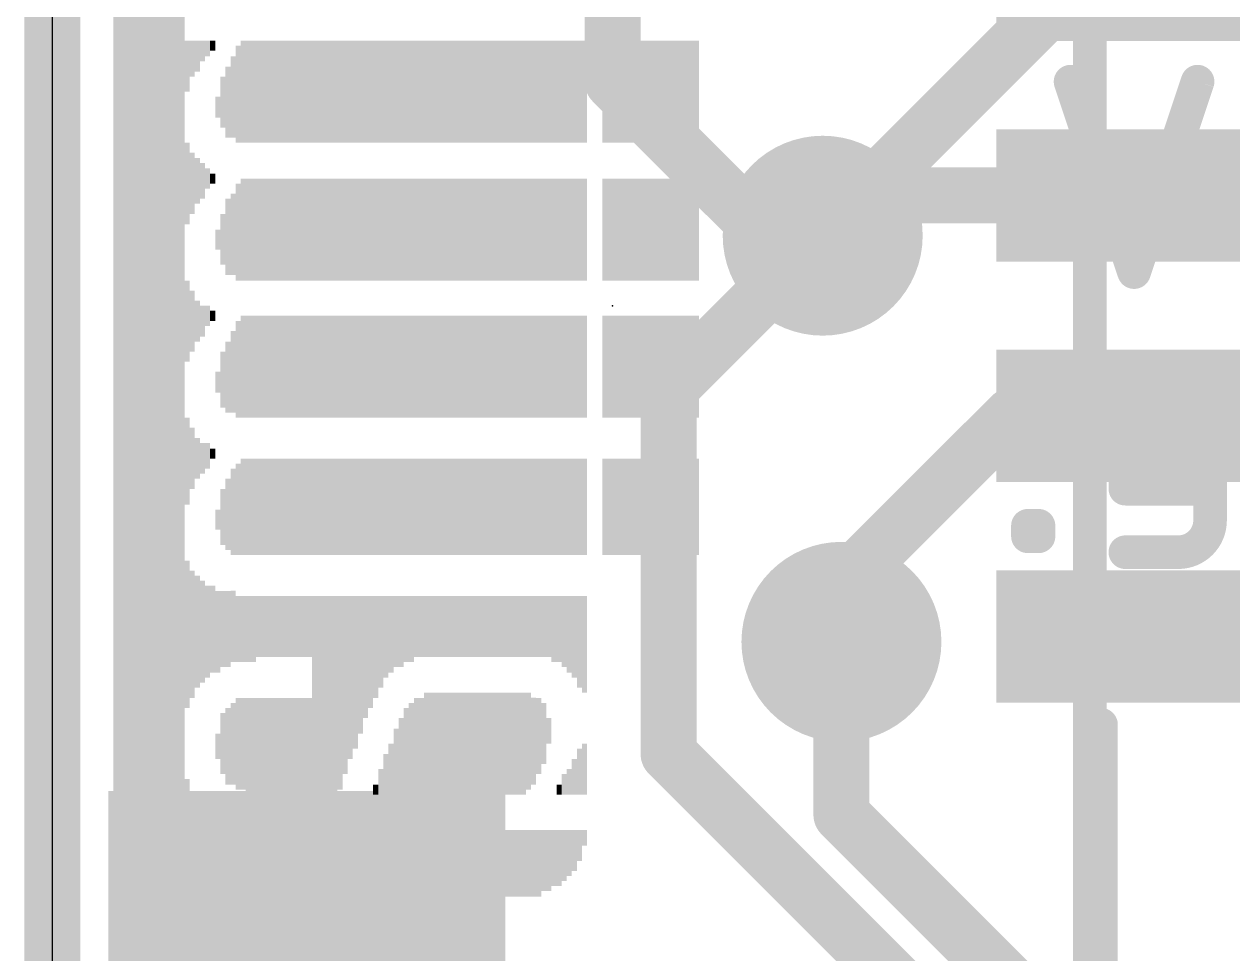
# Model space of a CAD drawing. Extents: x -0.1 to 25.5, y -0.1 to 17.9.
# Drawn here: x -0.13 to 5.35, y 5.95 to 10.17 of the extents above; entities that cross this region are included whole.
import ezdxf

# ---------------------------------------------------------------- set-up
doc = ezdxf.new("R2010")
doc.units = 0
for name, color, linetype in [('1', 12, 'CONTINUOUS'), ('16', 5, 'CONTINUOUS'), ('18', 110, 'CONTINUOUS'), ('20', 4, 'CONTINUOUS'), ('21', 40, 'CONTINUOUS'), ('22', 6, 'CONTINUOUS'), ('23', 53, 'CONTINUOUS'), ('51', 253, 'CONTINUOUS')]:
    doc.layers.add(name, color=color, linetype=linetype)

# ---------------------------------------------------------------- blocks, each defined once
blk = doc.blocks.new('RECT')
blk.add_solid([(-0.5, -0.5), (0.5, -0.5), (-0.5, 0.5), (0.5, 0.5)])
blk = doc.blocks.new('ROUNDV')
at = {"const_width": 0.5}
blk.add_lwpolyline([(0, -0.25, 1), (0, 0.25, 1), (0, -0.25)], format="xyb", dxfattribs=at)

msp = doc.modelspace()

# ---------------------------------------------------------------- linework, layer by layer
at = {"layer": '1', "const_width": 0.254}
for points in [[(2.54, 10.4491), (2.54, 9.906)], [(2.54, 9.906), (3.3655, 9.0805)], [(3.675, 9.39), (3.4925, 9.2075)], [(5.054, 9.39), (3.675, 9.39)], [(3.3655, 9.0805), (3.4925, 9.2075)], [(2.794, 8.509), (3.3655, 9.0805)], [(2.794, 8.509), (2.794, 6.858)], [(4.3474, 8.39), (3.5774, 7.62)], [(5.054, 8.39), (4.3474, 8.39)], [(3.5774, 7.62), (3.5774, 7.366)], [(5.054, 7.39), (9.247, 7.39)], [(6.35, 3.302), (2.794, 6.858)]]:
    msp.add_lwpolyline(points, dxfattribs=at)
at = {"layer": '1', "const_width": 0.127}
for points in [[(2.5849, 9.9509, 1), (2.4951, 9.8611)], [(2.4765, 9.906, 1), (2.6035, 9.906)], [(3.675, 9.4535, 1), (3.675, 9.3265)], [(3.7199, 9.3451, 1), (3.6301, 9.4349)], [(5.054, 9.3265, 1), (5.054, 9.4535)], [(3.4476, 9.2524, 1), (3.5374, 9.1626)], [(3.5374, 9.1626, 1), (3.4476, 9.2524)], [(3.4104, 9.0356, 1), (3.3206, 9.1254)], [(3.3206, 9.1254, 1), (3.4104, 9.0356)], [(3.3206, 9.0356, 1), (3.4104, 9.1254)], [(2.8575, 8.509, 1), (2.7305, 8.509)], [(2.7491, 8.5539, 1), (2.8389, 8.4641)], [(4.3474, 8.4535, 1), (4.3474, 8.3265)], [(4.3923, 8.3451, 1), (4.3025, 8.4349)], [(5.054, 8.3265, 1), (5.054, 8.4535)], [(3.6409, 7.62, 1), (3.5139, 7.62)], [(3.5325, 7.6649, 1), (3.6223, 7.5751)], [(5.054, 7.4535, 1), (5.054, 7.3265)], [(3.5139, 7.366, 1), (3.6409, 7.366)], [(2.8389, 6.9029, 1), (2.7491, 6.8131)], [(2.7305, 6.858, 1), (2.8575, 6.858)]]:
    msp.add_lwpolyline(points, format="xyb", dxfattribs=at)
at = {"layer": '16', "const_width": 0.254}
for points in [[(0, 17.78), (0, 0)], [(3.4925, 9.2075), (4.953, 10.668)], [(3.5774, 6.5826), (3.5774, 7.366)], [(4.953, 5.207), (3.5774, 6.5826)]]:
    msp.add_lwpolyline(points, dxfattribs=at)
at = {"layer": '16', "const_width": 0.127}
for points in [[(3.4476, 9.2524, 1), (3.5374, 9.1626)], [(3.6409, 7.366, 1), (3.5139, 7.366)], [(3.6223, 6.6275, 1), (3.5325, 6.5377)], [(3.5139, 6.5826, 1), (3.6409, 6.5826)]]:
    msp.add_lwpolyline(points, format="xyb", dxfattribs=at)
at = {"layer": '20'}
msp.add_line((0, 15.24), (0, 2.54), dxfattribs=at)
at = {"layer": '21', "const_width": 0.1524}
for points in [[(0.454, 10.99), (0.454, 6.79)], [(4.754, 6.99), (4.754, 5.79)]]:
    msp.add_lwpolyline(points, dxfattribs=at)
at = {"layer": '21', "const_width": 0.0762}
for points in [[(4.7921, 6.99, 1), (4.7159, 6.99)], [(0.4159, 6.79, 1), (0.4921, 6.79)]]:
    msp.add_lwpolyline(points, format="xyb", dxfattribs=at)
at = {"layer": '22', "const_width": 0.1524}
for points in [[(4.9039, 9.0424), (4.6161, 9.906)], [(5.1918, 9.906), (4.9039, 9.0424)], [(4.4707, 8.2762), (4.4228, 8.2762)], [(4.4228, 8.2762), (4.4228, 8.2282)], [(4.4707, 8.2282), (4.4707, 8.2762)], [(4.4228, 8.2282), (4.4707, 8.2282)], [(4.8644, 8.1562), (4.8644, 8.0603)], [(5.2483, 7.9163), (5.2483, 8.1562)], [(4.8644, 8.0603), (5.2483, 8.0603)], [(4.4707, 7.8923), (4.4228, 7.8923)], [(4.4228, 7.8923), (4.4228, 7.8444)], [(4.4707, 7.8444), (4.4707, 7.8923)], [(4.4228, 7.8444), (4.4707, 7.8444)], [(4.8644, 7.7724), (5.1043, 7.7724)]]:
    msp.add_lwpolyline(points, dxfattribs=at)
at = {"layer": '22'}
for points, const_width in [([(4.6522, 9.918, 1), (4.5799, 9.894)], 0.0762), ([(5.2279, 9.894, 1), (5.1557, 9.918)], 0.0762), ([(4.8678, 9.0544, 1), (4.9401, 9.0304)], 0.0762), ([(4.8678, 9.0304, 1), (4.9401, 9.0544)], 0.0762), ([(5.2483, 8.1562, 1), (4.8644, 8.1562)], 0.1524), ([(4.4228, 8.3143, 1), (4.4228, 8.2381)], 0.0762), ([(4.4609, 8.2762, 1), (4.3847, 8.2762)], 0.0762), ([(4.5088, 8.2762, 1), (4.4326, 8.2762)], 0.0762), ([(4.4707, 8.2381, 1), (4.4707, 8.3143)], 0.0762), ([(4.4228, 8.2663, 1), (4.4228, 8.1901)], 0.0762), ([(4.4707, 8.1901, 1), (4.4707, 8.2663)], 0.0762), ([(4.3847, 8.2282, 1), (4.4609, 8.2282)], 0.0762), ([(4.4326, 8.2282, 1), (4.5088, 8.2282)], 0.0762), ([(4.9025, 8.1562, 1), (4.8263, 8.1562)], 0.0762), ([(5.2864, 8.1562, 1), (5.2102, 8.1562)], 0.0762), ([(4.8263, 8.1562, 1), (4.9025, 8.1562)], 0.0762), ([(5.2102, 8.1562, 1), (5.2864, 8.1562)], 0.0762), ([(4.8644, 8.0984, 1), (4.8644, 8.0222)], 0.0762), ([(5.2483, 8.0222, 1), (5.2483, 8.0984)], 0.0762), ([(4.8263, 8.0603, 1), (4.9025, 8.0603)], 0.0762), ([(4.4228, 7.9304, 1), (4.4228, 7.8542)], 0.0762), ([(4.4609, 7.8923, 1), (4.3847, 7.8923)], 0.0762), ([(4.5088, 7.8923, 1), (4.4326, 7.8923)], 0.0762), ([(4.4707, 7.8542, 1), (4.4707, 7.9304)], 0.0762), ([(5.1043, 7.7724, 0.4142), (5.2483, 7.9163)], 0.1524), ([(5.2864, 7.9163, 1), (5.2102, 7.9163)], 0.0762), ([(5.2102, 7.9163, 1), (5.2864, 7.9163)], 0.0762), ([(4.4228, 7.8825, 1), (4.4228, 7.8063)], 0.0762), ([(4.4707, 7.8063, 1), (4.4707, 7.8825)], 0.0762), ([(4.3847, 7.8444, 1), (4.4609, 7.8444)], 0.0762), ([(4.4326, 7.8444, 1), (4.5088, 7.8444)], 0.0762), ([(4.8644, 7.8105, 1), (4.8644, 7.7343)], 0.0762), ([(5.1043, 7.8105, 1), (5.1043, 7.7343)], 0.0762), ([(5.1043, 7.7343, 1), (5.1043, 7.8105)], 0.0762)]:
    msp.add_lwpolyline(points, format="xyb", dxfattribs=dict(at, const_width=const_width))
at = {"layer": '23'}
msp.add_point((2.54, 8.89), dxfattribs=at)
at = {"layer": '51', "const_width": 0.1524}
for points in [[(0.454, 5.79), (0.454, 11.89)], [(4.704, 11.89), (4.704, 5.79)]]:
    msp.add_lwpolyline(points, dxfattribs=at)

# ---------------------------------------------------------------- block references
at = {"layer": '1'}
for p, xscale, yscale in [((5.054, 10.39), 1.55, 0.6), ((5.054, 9.39), 1.55, 0.6), ((5.054, 8.39), 1.55, 0.6), ((5.054, 7.39), 1.55, 0.6), ((1.154, 6.09), 1.8, 1.2)]:
    msp.add_blockref('RECT', p, dxfattribs=dict(at, xscale=xscale, yscale=yscale))
at = {"layer": '18', "xscale": 0.9064, "yscale": 0.9064}
for p in [(3.4925, 9.2075), (3.4925, 9.2075), (3.5774, 7.366), (3.5774, 7.366)]:
    msp.add_blockref('ROUNDV', p, dxfattribs=at)
at = {"layer": '22', "rotation": 270}
for p, xscale, yscale in [((0.2887, 9.0856), 5.2883, 0.0231), ((0.3118, 9.0513), 5.3569, 0.0231), ((0.3349, 9.0284), 5.4026, 0.0231), ((0.358, 9.017), 5.4254, 0.0231), ((0.381, 9.0056), 5.4483, 0.0229), ((0.404, 8.9941), 5.4712, 0.0231), ((0.4271, 8.9941), 5.4712, 0.0231), ((0.4502, 8.9827), 5.494, 0.0231), ((0.4733, 8.9827), 5.494, 0.0231), ((0.4964, 8.97), 5.5194, 0.0231), ((0.5196, 8.97), 5.5194, 0.0231), ((0.5427, 8.97), 5.5194, 0.0231), ((0.5658, 8.97), 5.5194, 0.0231), ((0.5889, 8.97), 5.5194, 0.0231), ((0.612, 9.9759), 0.2311, 0.0231), ((0.635, 10.0101), 0.1626, 0.0229), ((0.658, 10.0216), 0.1397, 0.0231), ((0.6811, 10.0444), 0.094, 0.0231), ((0.7042, 10.0559), 0.0711, 0.0231), ((0.7273, 10.0686), 0.0457, 0.0231), ((0.866, 9.8603), 0.4623, 0.0231), ((0.889, 9.8603), 0.4623, 0.0229), ((0.912, 9.8603), 0.4623, 0.0231), ((0.9351, 9.8603), 0.4623, 0.0231), ((0.9582, 9.8603), 0.4623, 0.0231), ((0.9813, 9.8603), 0.4623, 0.0231), ((1.0044, 9.8603), 0.4623, 0.0231), ((1.0276, 9.8603), 0.4623, 0.0231), ((1.0507, 9.8603), 0.4623, 0.0231), ((1.0738, 9.8603), 0.4623, 0.0231), ((1.0969, 9.8603), 0.4623, 0.0231), ((1.12, 9.8603), 0.4623, 0.0231), ((1.143, 9.8603), 0.4623, 0.0229), ((1.166, 9.8603), 0.4623, 0.0231), ((1.1891, 9.8603), 0.4623, 0.0231), ((1.2122, 9.8603), 0.4623, 0.0231), ((1.2353, 9.8603), 0.4623, 0.0231), ((1.2584, 9.8603), 0.4623, 0.0231), ((1.2816, 9.8603), 0.4623, 0.0231), ((1.3047, 9.8603), 0.4623, 0.0231), ((1.3278, 9.8603), 0.4623, 0.0231), ((1.3509, 9.8603), 0.4623, 0.0231), ((1.374, 9.8603), 0.4623, 0.0231), ((1.397, 9.8603), 0.4623, 0.0229), ((1.42, 9.8603), 0.4623, 0.0231), ((1.4431, 9.8603), 0.4623, 0.0231), ((1.4662, 9.8603), 0.4623, 0.0231), ((1.4893, 9.8603), 0.4623, 0.0231), ((1.5124, 9.8603), 0.4623, 0.0231), ((1.5356, 9.8603), 0.4623, 0.0231), ((1.5587, 9.8603), 0.4623, 0.0231), ((1.5818, 9.8603), 0.4623, 0.0231), ((1.6049, 9.8603), 0.4623, 0.0231), ((1.628, 9.8603), 0.4623, 0.0231), ((1.651, 9.8603), 0.4623, 0.0229), ((1.674, 9.8603), 0.4623, 0.0231), ((1.6971, 9.8603), 0.4623, 0.0231), ((1.7202, 9.8603), 0.4623, 0.0231), ((1.7433, 9.8603), 0.4623, 0.0231), ((1.7664, 9.8603), 0.4623, 0.0231), ((1.7896, 9.8603), 0.4623, 0.0231), ((1.8127, 9.8603), 0.4623, 0.0231), ((1.8358, 9.8603), 0.4623, 0.0231), ((1.8589, 9.8603), 0.4623, 0.0231), ((1.882, 9.8603), 0.4623, 0.0231), ((1.905, 9.8603), 0.4623, 0.0229), ((1.928, 9.8603), 0.4623, 0.0231), ((1.9511, 9.8603), 0.4623, 0.0231), ((1.9742, 9.8603), 0.4623, 0.0231), ((1.9973, 9.8603), 0.4623, 0.0231), ((2.0204, 9.8603), 0.4623, 0.0231), ((2.0436, 9.8603), 0.4623, 0.0231), ((2.0667, 9.8603), 0.4623, 0.0231), ((2.0898, 9.8603), 0.4623, 0.0231), ((2.1129, 9.8603), 0.4623, 0.0231), ((2.136, 9.8603), 0.4623, 0.0231), ((2.159, 9.8603), 0.4623, 0.0229), ((2.182, 9.8603), 0.4623, 0.0231), ((2.2051, 9.8603), 0.4623, 0.0231), ((2.2282, 9.8603), 0.4623, 0.0231), ((2.2513, 9.8603), 0.4623, 0.0231), ((2.2744, 9.8603), 0.4623, 0.0231), ((2.2976, 9.8603), 0.4623, 0.0231), ((2.3207, 9.8603), 0.4623, 0.0231), ((2.3438, 9.8603), 0.4623, 0.0231), ((2.3669, 9.8603), 0.4623, 0.0231), ((2.39, 9.8603), 0.4623, 0.0231), ((2.413, 9.8603), 0.4623, 0.0229), ((2.5053, 9.8603), 0.4623, 0.0231), ((2.5284, 9.8603), 0.4623, 0.0231), ((2.5516, 9.8603), 0.4623, 0.0231), ((2.5747, 9.8603), 0.4623, 0.0231), ((2.5978, 9.8603), 0.4623, 0.0231), ((2.6209, 9.8603), 0.4623, 0.0231), ((2.644, 9.8603), 0.4623, 0.0231), ((2.667, 9.8603), 0.4623, 0.0229), ((2.69, 9.8603), 0.4623, 0.0231), ((2.7131, 9.8603), 0.4623, 0.0231), ((2.7362, 9.8603), 0.4623, 0.0231), ((2.7593, 9.8603), 0.4623, 0.0231), ((2.7824, 9.8603), 0.4623, 0.0231), ((2.8056, 9.8603), 0.4623, 0.0231), ((2.8287, 9.8603), 0.4623, 0.0231), ((2.8518, 9.8603), 0.4623, 0.0231), ((2.8749, 9.8603), 0.4623, 0.0231), ((2.898, 9.8603), 0.4623, 0.0231), ((2.921, 9.8603), 0.4623, 0.0229), ((0.8429, 9.8489), 0.4394, 0.0231), ((0.7967, 9.8133), 0.3226, 0.0231), ((0.8198, 9.8361), 0.3683, 0.0231), ((0.7736, 9.8133), 0.2311, 0.0231), ((0.7504, 9.7904), 0.094, 0.0231), ((0.612, 9.4437), 0.3708, 0.0231), ((0.635, 9.445), 0.2769, 0.0229), ((0.658, 9.4564), 0.2083, 0.0231), ((0.6811, 9.4564), 0.1626, 0.0231), ((0.7042, 9.4666), 0.0914, 0.0231), ((0.7273, 9.4666), 0.0457, 0.0231), ((0.8429, 9.224), 0.4394, 0.0231), ((0.866, 9.2354), 0.4623, 0.0231), ((0.889, 9.2354), 0.4623, 0.0229), ((0.912, 9.2354), 0.4623, 0.0231), ((0.9351, 9.2354), 0.4623, 0.0231), ((0.9582, 9.2354), 0.4623, 0.0231), ((0.9813, 9.2354), 0.4623, 0.0231), ((1.0044, 9.2354), 0.4623, 0.0231), ((1.0276, 9.2354), 0.4623, 0.0231), ((1.0507, 9.2354), 0.4623, 0.0231), ((1.0738, 9.2354), 0.4623, 0.0231), ((1.0969, 9.2354), 0.4623, 0.0231), ((1.12, 9.2354), 0.4623, 0.0231), ((1.143, 9.2354), 0.4623, 0.0229), ((1.166, 9.2354), 0.4623, 0.0231), ((1.1891, 9.2354), 0.4623, 0.0231), ((1.2122, 9.2354), 0.4623, 0.0231), ((1.2353, 9.2354), 0.4623, 0.0231), ((1.2584, 9.2354), 0.4623, 0.0231), ((1.2816, 9.2354), 0.4623, 0.0231), ((1.3047, 9.2354), 0.4623, 0.0231), ((1.3278, 9.2354), 0.4623, 0.0231), ((1.3509, 9.2354), 0.4623, 0.0231), ((1.374, 9.2354), 0.4623, 0.0231), ((1.397, 9.2354), 0.4623, 0.0229), ((1.42, 9.2354), 0.4623, 0.0231), ((1.4431, 9.2354), 0.4623, 0.0231), ((1.4662, 9.2354), 0.4623, 0.0231), ((1.4893, 9.2354), 0.4623, 0.0231), ((1.5124, 9.2354), 0.4623, 0.0231), ((1.5356, 9.2354), 0.4623, 0.0231), ((1.5587, 9.2354), 0.4623, 0.0231), ((1.5818, 9.2354), 0.4623, 0.0231), ((1.6049, 9.2354), 0.4623, 0.0231), ((1.628, 9.2354), 0.4623, 0.0231), ((1.651, 9.2354), 0.4623, 0.0229), ((1.674, 9.2354), 0.4623, 0.0231), ((1.6971, 9.2354), 0.4623, 0.0231), ((1.7202, 9.2354), 0.4623, 0.0231), ((1.7433, 9.2354), 0.4623, 0.0231), ((1.7664, 9.2354), 0.4623, 0.0231), ((1.7896, 9.2354), 0.4623, 0.0231), ((1.8127, 9.2354), 0.4623, 0.0231), ((1.8358, 9.2354), 0.4623, 0.0231), ((1.8589, 9.2354), 0.4623, 0.0231), ((1.882, 9.2354), 0.4623, 0.0231), ((1.905, 9.2354), 0.4623, 0.0229), ((1.928, 9.2354), 0.4623, 0.0231), ((1.9511, 9.2354), 0.4623, 0.0231), ((1.9742, 9.2354), 0.4623, 0.0231), ((1.9973, 9.2354), 0.4623, 0.0231), ((2.0204, 9.2354), 0.4623, 0.0231), ((2.0436, 9.2354), 0.4623, 0.0231), ((2.0667, 9.2354), 0.4623, 0.0231), ((2.0898, 9.2354), 0.4623, 0.0231), ((2.1129, 9.2354), 0.4623, 0.0231), ((2.136, 9.2354), 0.4623, 0.0231), ((2.159, 9.2354), 0.4623, 0.0229), ((2.182, 9.2354), 0.4623, 0.0231), ((2.2051, 9.2354), 0.4623, 0.0231), ((2.2282, 9.2354), 0.4623, 0.0231), ((2.2513, 9.2354), 0.4623, 0.0231), ((2.2744, 9.2354), 0.4623, 0.0231), ((2.2976, 9.2354), 0.4623, 0.0231), ((2.3207, 9.2354), 0.4623, 0.0231), ((2.3438, 9.2354), 0.4623, 0.0231), ((2.3669, 9.2354), 0.4623, 0.0231), ((2.39, 9.2354), 0.4623, 0.0231), ((2.413, 9.2354), 0.4623, 0.0229), ((2.5053, 9.2354), 0.4623, 0.0231), ((2.5284, 9.2354), 0.4623, 0.0231), ((2.5516, 9.2354), 0.4623, 0.0231), ((2.5747, 9.2354), 0.4623, 0.0231), ((2.5978, 9.2354), 0.4623, 0.0231), ((2.6209, 9.2354), 0.4623, 0.0231), ((2.644, 9.2354), 0.4623, 0.0231), ((2.667, 9.2354), 0.4623, 0.0229), ((2.69, 9.2354), 0.4623, 0.0231), ((2.7131, 9.2354), 0.4623, 0.0231), ((2.7362, 9.2354), 0.4623, 0.0231), ((2.7593, 9.2354), 0.4623, 0.0231), ((2.7824, 9.2354), 0.4623, 0.0231), ((2.8056, 9.2354), 0.4623, 0.0231), ((2.8287, 9.2354), 0.4623, 0.0231), ((2.8518, 9.2354), 0.4623, 0.0231), ((2.8749, 9.2354), 0.4623, 0.0231), ((2.898, 9.2354), 0.4623, 0.0231), ((2.921, 9.2354), 0.4623, 0.0229), ((0.7967, 9.2024), 0.3454, 0.0231), ((0.8198, 9.2139), 0.3683, 0.0231), ((0.7736, 9.191), 0.2311, 0.0231), ((0.7504, 9.1897), 0.0914, 0.0231), ((0.612, 8.8201), 0.3683, 0.0231), ((0.635, 8.8201), 0.2769, 0.0229), ((0.658, 8.8201), 0.1854, 0.0231), ((0.6811, 8.8201), 0.1397, 0.0231), ((0.7042, 8.8443), 0.0914, 0.0231), ((0.7273, 8.8443), 0.0457, 0.0231), ((0.8429, 8.6017), 0.4394, 0.0231), ((0.866, 8.6131), 0.4623, 0.0231), ((0.889, 8.6131), 0.4623, 0.0229), ((0.912, 8.6131), 0.4623, 0.0231), ((0.9351, 8.6131), 0.4623, 0.0231), ((0.9582, 8.6131), 0.4623, 0.0231), ((0.9813, 8.6131), 0.4623, 0.0231), ((1.0044, 8.6131), 0.4623, 0.0231), ((1.0276, 8.6131), 0.4623, 0.0231), ((1.0507, 8.6131), 0.4623, 0.0231), ((1.0738, 8.6131), 0.4623, 0.0231), ((1.0969, 8.6131), 0.4623, 0.0231), ((1.12, 8.6131), 0.4623, 0.0231), ((1.143, 8.6131), 0.4623, 0.0229), ((1.166, 8.6131), 0.4623, 0.0231), ((1.1891, 8.6131), 0.4623, 0.0231), ((1.2122, 8.6131), 0.4623, 0.0231), ((1.2353, 8.6131), 0.4623, 0.0231), ((1.2584, 8.6131), 0.4623, 0.0231), ((1.2816, 8.6131), 0.4623, 0.0231), ((1.3047, 8.6131), 0.4623, 0.0231), ((1.3278, 8.6131), 0.4623, 0.0231), ((1.3509, 8.6131), 0.4623, 0.0231), ((1.374, 8.6131), 0.4623, 0.0231), ((1.397, 8.6131), 0.4623, 0.0229), ((1.42, 8.6131), 0.4623, 0.0231), ((1.4431, 8.6131), 0.4623, 0.0231), ((1.4662, 8.6131), 0.4623, 0.0231), ((1.4893, 8.6131), 0.4623, 0.0231), ((1.5124, 8.6131), 0.4623, 0.0231), ((1.5356, 8.6131), 0.4623, 0.0231), ((1.5587, 8.6131), 0.4623, 0.0231), ((1.5818, 8.6131), 0.4623, 0.0231), ((1.6049, 8.6131), 0.4623, 0.0231), ((1.628, 8.6131), 0.4623, 0.0231), ((1.651, 8.6131), 0.4623, 0.0229), ((1.674, 8.6131), 0.4623, 0.0231), ((1.6971, 8.6131), 0.4623, 0.0231), ((1.7202, 8.6131), 0.4623, 0.0231), ((1.7433, 8.6131), 0.4623, 0.0231), ((1.7664, 8.6131), 0.4623, 0.0231), ((1.7896, 8.6131), 0.4623, 0.0231), ((1.8127, 8.6131), 0.4623, 0.0231), ((1.8358, 8.6131), 0.4623, 0.0231), ((1.8589, 8.6131), 0.4623, 0.0231), ((1.882, 8.6131), 0.4623, 0.0231), ((1.905, 8.6131), 0.4623, 0.0229), ((1.928, 8.6131), 0.4623, 0.0231), ((1.9511, 8.6131), 0.4623, 0.0231), ((1.9742, 8.6131), 0.4623, 0.0231), ((1.9973, 8.6131), 0.4623, 0.0231), ((2.0204, 8.6131), 0.4623, 0.0231), ((2.0436, 8.6131), 0.4623, 0.0231), ((2.0667, 8.6131), 0.4623, 0.0231), ((2.0898, 8.6131), 0.4623, 0.0231), ((2.1129, 8.6131), 0.4623, 0.0231), ((2.136, 8.6131), 0.4623, 0.0231), ((2.159, 8.6131), 0.4623, 0.0229), ((2.182, 8.6131), 0.4623, 0.0231), ((2.2051, 8.6131), 0.4623, 0.0231), ((2.2282, 8.6131), 0.4623, 0.0231), ((2.2513, 8.6131), 0.4623, 0.0231), ((2.2744, 8.6131), 0.4623, 0.0231), ((2.2976, 8.6131), 0.4623, 0.0231), ((2.3207, 8.6131), 0.4623, 0.0231), ((2.3438, 8.6131), 0.4623, 0.0231), ((2.3669, 8.6131), 0.4623, 0.0231), ((2.39, 8.6131), 0.4623, 0.0231), ((2.413, 8.6131), 0.4623, 0.0229), ((2.5053, 8.6131), 0.4623, 0.0231), ((2.5284, 8.6131), 0.4623, 0.0231), ((2.5516, 8.6131), 0.4623, 0.0231), ((2.5747, 8.6131), 0.4623, 0.0231), ((2.5978, 8.6131), 0.4623, 0.0231), ((2.6209, 8.6131), 0.4623, 0.0231), ((2.644, 8.6131), 0.4623, 0.0231), ((2.667, 8.6131), 0.4623, 0.0229), ((2.69, 8.6131), 0.4623, 0.0231), ((2.7131, 8.6131), 0.4623, 0.0231), ((2.7362, 8.6131), 0.4623, 0.0231), ((2.7593, 8.6131), 0.4623, 0.0231), ((2.7824, 8.6131), 0.4623, 0.0231), ((2.8056, 8.6131), 0.4623, 0.0231), ((2.8287, 8.6131), 0.4623, 0.0231), ((2.8518, 8.6131), 0.4623, 0.0231), ((2.8749, 8.6131), 0.4623, 0.0231), ((2.898, 8.6131), 0.4623, 0.0231), ((2.921, 8.6131), 0.4623, 0.0229), ((0.8198, 8.5903), 0.3708, 0.0231), ((0.7967, 8.5662), 0.3226, 0.0231), ((0.7736, 8.5547), 0.254, 0.0231), ((0.7504, 8.5433), 0.094, 0.0231), ((0.612, 8.1852), 0.3937, 0.0231), ((0.635, 8.1979), 0.2769, 0.0229), ((0.658, 8.1979), 0.1854, 0.0231), ((0.6811, 8.1979), 0.1397, 0.0231), ((0.7042, 8.2093), 0.1168, 0.0231), ((0.7273, 8.2194), 0.0457, 0.0231), ((0.8429, 7.9667), 0.414, 0.0231), ((0.866, 7.9781), 0.4369, 0.0231), ((0.889, 7.9781), 0.4369, 0.0229), ((0.912, 7.9781), 0.4369, 0.0231), ((0.9351, 7.9781), 0.4369, 0.0231), ((0.9582, 7.9781), 0.4369, 0.0231), ((0.9813, 7.9781), 0.4369, 0.0231), ((1.0044, 7.9781), 0.4369, 0.0231), ((1.0276, 7.9781), 0.4369, 0.0231), ((1.0507, 7.9781), 0.4369, 0.0231), ((1.0738, 7.9781), 0.4369, 0.0231), ((1.0969, 7.9781), 0.4369, 0.0231), ((1.12, 7.9781), 0.4369, 0.0231), ((1.143, 7.9781), 0.4369, 0.0229), ((1.166, 7.9781), 0.4369, 0.0231), ((1.1891, 7.9781), 0.4369, 0.0231), ((1.2122, 7.9781), 0.4369, 0.0231), ((1.2353, 7.9781), 0.4369, 0.0231), ((1.2584, 7.9781), 0.4369, 0.0231), ((1.2816, 7.9781), 0.4369, 0.0231), ((1.3047, 7.9781), 0.4369, 0.0231), ((1.3278, 7.9781), 0.4369, 0.0231), ((1.3509, 7.9781), 0.4369, 0.0231), ((1.374, 7.9781), 0.4369, 0.0231), ((1.397, 7.9781), 0.4369, 0.0229), ((1.42, 7.9781), 0.4369, 0.0231), ((1.4431, 7.9781), 0.4369, 0.0231), ((1.4662, 7.9781), 0.4369, 0.0231), ((1.4893, 7.9781), 0.4369, 0.0231), ((1.5124, 7.9781), 0.4369, 0.0231), ((1.5356, 7.9781), 0.4369, 0.0231), ((1.5587, 7.9781), 0.4369, 0.0231), ((1.5818, 7.9781), 0.4369, 0.0231), ((1.6049, 7.9781), 0.4369, 0.0231), ((1.628, 7.9781), 0.4369, 0.0231), ((1.651, 7.9781), 0.4369, 0.0229), ((1.674, 7.9781), 0.4369, 0.0231), ((1.6971, 7.9781), 0.4369, 0.0231), ((1.7202, 7.9781), 0.4369, 0.0231), ((1.7433, 7.9781), 0.4369, 0.0231), ((1.7664, 7.9781), 0.4369, 0.0231), ((1.7896, 7.9781), 0.4369, 0.0231), ((1.8127, 7.9781), 0.4369, 0.0231), ((1.8358, 7.9781), 0.4369, 0.0231), ((1.8589, 7.9781), 0.4369, 0.0231), ((1.882, 7.9781), 0.4369, 0.0231), ((1.905, 7.9781), 0.4369, 0.0229), ((1.928, 7.9781), 0.4369, 0.0231), ((1.9511, 7.9781), 0.4369, 0.0231), ((1.9742, 7.9781), 0.4369, 0.0231), ((1.9973, 7.9781), 0.4369, 0.0231), ((2.0204, 7.9781), 0.4369, 0.0231), ((2.0436, 7.9781), 0.4369, 0.0231), ((2.0667, 7.9781), 0.4369, 0.0231), ((2.0898, 7.9781), 0.4369, 0.0231), ((2.1129, 7.9781), 0.4369, 0.0231), ((2.136, 7.9781), 0.4369, 0.0231), ((2.159, 7.9781), 0.4369, 0.0229), ((2.182, 7.9781), 0.4369, 0.0231), ((2.2051, 7.9781), 0.4369, 0.0231), ((2.2282, 7.9781), 0.4369, 0.0231), ((2.2513, 7.9781), 0.4369, 0.0231), ((2.2744, 7.9781), 0.4369, 0.0231), ((2.2976, 7.9781), 0.4369, 0.0231), ((2.3207, 7.9781), 0.4369, 0.0231), ((2.3438, 7.9781), 0.4369, 0.0231), ((2.3669, 7.9781), 0.4369, 0.0231), ((2.39, 7.9781), 0.4369, 0.0231), ((2.413, 7.9781), 0.4369, 0.0229), ((2.5053, 7.9781), 0.4369, 0.0231), ((2.5284, 7.9781), 0.4369, 0.0231), ((2.5516, 7.9781), 0.4369, 0.0231), ((2.5747, 7.9781), 0.4369, 0.0231), ((2.5978, 7.9781), 0.4369, 0.0231), ((2.6209, 7.9781), 0.4369, 0.0231), ((2.644, 7.9781), 0.4369, 0.0231), ((2.667, 7.9781), 0.4369, 0.0229), ((2.69, 7.9781), 0.4369, 0.0231), ((2.7131, 7.9781), 0.4369, 0.0231), ((2.7362, 7.9781), 0.4369, 0.0231), ((2.7593, 7.9781), 0.4369, 0.0231), ((2.7824, 7.9781), 0.4369, 0.0231), ((2.8056, 7.9781), 0.4369, 0.0231), ((2.8287, 7.9781), 0.4369, 0.0231), ((2.8518, 7.9781), 0.4369, 0.0231), ((2.8749, 7.9781), 0.4369, 0.0231), ((2.898, 7.9781), 0.4369, 0.0231), ((2.921, 7.9781), 0.4369, 0.0229), ((0.8198, 7.9553), 0.3912, 0.0231), ((0.7736, 7.9324), 0.254, 0.0231), ((0.7967, 7.9439), 0.3226, 0.0231), ((0.7504, 7.9197), 0.0914, 0.0231), ((0.612, 7.4003), 0.668, 0.0231), ((0.635, 7.4003), 0.5766, 0.0229), ((0.658, 7.4117), 0.508, 0.0231), ((0.6811, 7.4117), 0.4623, 0.0231), ((0.7042, 7.4117), 0.4166, 0.0231), ((0.7273, 7.4232), 0.3937, 0.0231), ((0.7504, 7.4117), 0.3708, 0.0231), ((0.7736, 7.4244), 0.3454, 0.0231), ((0.7967, 7.4244), 0.3454, 0.0231), ((0.8198, 7.4359), 0.3226, 0.0231), ((0.8429, 7.4244), 0.2997, 0.0231), ((0.866, 7.4244), 0.2997, 0.0231), ((0.889, 7.4244), 0.2997, 0.0229), ((0.912, 7.4244), 0.2997, 0.0231), ((0.9351, 7.4359), 0.2769, 0.0231), ((0.9582, 7.4359), 0.2769, 0.0231), ((0.9813, 7.4359), 0.2769, 0.0231), ((1.0044, 7.4359), 0.2769, 0.0231), ((1.0276, 7.4359), 0.2769, 0.0231), ((1.0507, 7.4359), 0.2769, 0.0231), ((1.0738, 7.4359), 0.2769, 0.0231), ((1.0969, 7.4359), 0.2769, 0.0231), ((1.12, 7.4359), 0.2769, 0.0231), ((1.143, 7.4359), 0.2769, 0.0229), ((1.166, 7.4359), 0.2769, 0.0231), ((1.1891, 7.1234), 0.9017, 0.0231), ((1.2122, 7.1234), 0.9017, 0.0231), ((1.2353, 7.1234), 0.9017, 0.0231), ((1.2584, 7.1234), 0.9017, 0.0231), ((1.2816, 7.1234), 0.9017, 0.0231), ((1.3047, 7.1349), 0.8788, 0.0231), ((1.3278, 7.1704), 0.8077, 0.0231), ((1.3509, 7.2047), 0.7391, 0.0231), ((1.374, 7.2276), 0.6934, 0.0231), ((1.397, 7.2619), 0.6248, 0.0229), ((1.42, 7.2974), 0.5537, 0.0231), ((1.4431, 7.3203), 0.508, 0.0231), ((1.4662, 7.3431), 0.4623, 0.0231), ((1.4893, 7.366), 0.4166, 0.0231), ((1.5124, 7.3889), 0.3708, 0.0231), ((1.5356, 7.4003), 0.348, 0.0231), ((1.5587, 7.413), 0.3226, 0.0231), ((1.5818, 7.413), 0.3226, 0.0231), ((1.6049, 7.4244), 0.2997, 0.0231), ((1.628, 7.4244), 0.2997, 0.0231), ((1.651, 7.4359), 0.2769, 0.0229), ((1.674, 7.4359), 0.2769, 0.0231), ((1.6971, 7.4359), 0.2769, 0.0231), ((1.7202, 7.4359), 0.2769, 0.0231), ((1.7433, 7.4359), 0.2769, 0.0231), ((1.7664, 7.4359), 0.2769, 0.0231), ((1.7896, 7.4359), 0.2769, 0.0231), ((1.8127, 7.4359), 0.2769, 0.0231), ((1.8358, 7.4359), 0.2769, 0.0231), ((1.8589, 7.4359), 0.2769, 0.0231), ((1.882, 7.4359), 0.2769, 0.0231), ((1.905, 7.4359), 0.2769, 0.0229), ((1.928, 7.4359), 0.2769, 0.0231), ((1.9511, 7.4359), 0.2769, 0.0231), ((1.9742, 7.4359), 0.2769, 0.0231), ((1.9973, 7.4359), 0.2769, 0.0231), ((2.0204, 7.4359), 0.2769, 0.0231), ((2.0436, 7.4359), 0.2769, 0.0231), ((2.0667, 7.4359), 0.2769, 0.0231), ((2.0898, 7.4359), 0.2769, 0.0231), ((2.1129, 7.4359), 0.2769, 0.0231), ((2.136, 7.4359), 0.2769, 0.0231), ((2.159, 7.4359), 0.2769, 0.0229), ((2.182, 7.4359), 0.2769, 0.0231), ((2.2051, 7.4359), 0.2769, 0.0231), ((2.2282, 7.4359), 0.2769, 0.0231), ((2.2513, 7.4359), 0.2769, 0.0231), ((2.2744, 7.4244), 0.2997, 0.0231), ((2.2976, 7.4244), 0.2997, 0.0231), ((2.3207, 7.413), 0.3226, 0.0231), ((2.3438, 7.4003), 0.348, 0.0231), ((2.3669, 7.3889), 0.3708, 0.0231), ((2.39, 7.366), 0.4166, 0.0231), ((2.413, 7.3546), 0.4394, 0.0229), ((1.6971, 6.9037), 0.4623, 0.0231), ((1.7202, 6.9037), 0.4623, 0.0231), ((1.7433, 6.9037), 0.4623, 0.0231), ((1.7664, 6.9037), 0.4623, 0.0231), ((1.7896, 6.9037), 0.4623, 0.0231), ((1.8127, 6.9037), 0.4623, 0.0231), ((1.8358, 6.9037), 0.4623, 0.0231), ((1.8589, 6.9037), 0.4623, 0.0231), ((1.882, 6.9037), 0.4623, 0.0231), ((1.905, 6.9037), 0.4623, 0.0229), ((1.928, 6.9037), 0.4623, 0.0231), ((1.9511, 6.9037), 0.4623, 0.0231), ((1.9742, 6.9037), 0.4623, 0.0231), ((1.9973, 6.9037), 0.4623, 0.0231), ((2.0204, 6.9037), 0.4623, 0.0231), ((2.0436, 6.9037), 0.4623, 0.0231), ((2.0667, 6.9037), 0.4623, 0.0231), ((2.0898, 6.9037), 0.4623, 0.0231), ((2.1129, 6.9037), 0.4623, 0.0231), ((2.136, 6.9037), 0.4623, 0.0231), ((2.159, 6.9152), 0.4394, 0.0229), ((0.8198, 6.9037), 0.3708, 0.0231), ((0.8429, 6.9037), 0.4166, 0.0231), ((0.866, 6.9037), 0.4166, 0.0231), ((0.889, 6.8923), 0.4394, 0.0229), ((0.912, 6.8923), 0.4394, 0.0231), ((0.9351, 6.8923), 0.4394, 0.0231), ((0.9582, 6.8923), 0.4394, 0.0231), ((0.9813, 6.8923), 0.4394, 0.0231), ((1.0044, 6.8923), 0.4394, 0.0231), ((1.0276, 6.8923), 0.4394, 0.0231), ((1.0507, 6.8923), 0.4394, 0.0231), ((1.0738, 6.8923), 0.4394, 0.0231), ((1.0969, 6.8923), 0.4394, 0.0231), ((1.12, 6.8923), 0.4394, 0.0231), ((1.143, 6.8923), 0.4394, 0.0229), ((1.166, 6.8923), 0.4394, 0.0231), ((1.628, 6.8809), 0.4166, 0.0231), ((1.651, 6.8923), 0.4394, 0.0229), ((1.674, 6.8923), 0.4394, 0.0231), ((2.182, 6.9152), 0.3937, 0.0231), ((2.2051, 6.9393), 0.3454, 0.0231), ((2.2282, 6.9507), 0.2769, 0.0231), ((0.7736, 6.905), 0.2769, 0.0231), ((0.7967, 6.8923), 0.348, 0.0231), ((1.5818, 6.8466), 0.348, 0.0231), ((1.6049, 6.8694), 0.3937, 0.0231), ((2.2513, 6.9621), 0.1168, 0.0231), ((1.5587, 6.8224), 0.2997, 0.0231), ((0.7504, 6.8923), 0.1143, 0.0231), ((1.5356, 6.7881), 0.2311, 0.0231), ((2.413, 6.7881), 0.2311, 0.0229), ((1.5124, 6.7653), 0.1854, 0.0231), ((2.39, 6.7767), 0.2083, 0.0231), ((2.3669, 6.7539), 0.1626, 0.0231), ((0.612, 6.477), 0.5334, 0.0231), ((1.4893, 6.731), 0.1168, 0.0231), ((2.3207, 6.7196), 0.094, 0.0231), ((2.3438, 6.731), 0.1168, 0.0231), ((1.4662, 6.6954), 0.0457, 0.0231), ((2.2976, 6.6954), 0.0457, 0.0231), ((0.635, 6.4414), 0.4623, 0.0229), ((0.658, 6.43), 0.4394, 0.0231), ((0.6811, 6.4072), 0.3937, 0.0231), ((0.7042, 6.3957), 0.3708, 0.0231), ((0.7273, 6.3957), 0.3708, 0.0231), ((0.7504, 6.3843), 0.348, 0.0231), ((0.7736, 6.3843), 0.348, 0.0231), ((0.7967, 6.3729), 0.3251, 0.0231), ((0.8198, 6.3729), 0.3251, 0.0231), ((0.8429, 6.3729), 0.3251, 0.0231), ((0.866, 6.3614), 0.3023, 0.0231), ((0.889, 6.3614), 0.3023, 0.0229), ((0.912, 6.3614), 0.3023, 0.0231), ((0.9351, 6.3614), 0.3023, 0.0231), ((0.9582, 6.3614), 0.3023, 0.0231), ((0.9813, 6.3614), 0.3023, 0.0231), ((1.0044, 6.3614), 0.3023, 0.0231), ((1.0276, 6.3614), 0.3023, 0.0231), ((1.0507, 6.3614), 0.3023, 0.0231), ((1.0738, 6.3614), 0.3023, 0.0231), ((1.0969, 6.3614), 0.3023, 0.0231), ((1.12, 6.3614), 0.3023, 0.0231), ((1.143, 6.3614), 0.3023, 0.0229), ((1.166, 6.3614), 0.3023, 0.0231), ((1.1891, 6.3614), 0.3023, 0.0231), ((1.2122, 6.3614), 0.3023, 0.0231), ((1.2353, 6.3614), 0.3023, 0.0231), ((1.2584, 6.3614), 0.3023, 0.0231), ((1.2816, 6.3614), 0.3023, 0.0231), ((1.3047, 6.3614), 0.3023, 0.0231), ((1.3278, 6.3614), 0.3023, 0.0231), ((1.3509, 6.3614), 0.3023, 0.0231), ((1.374, 6.3614), 0.3023, 0.0231), ((1.397, 6.3614), 0.3023, 0.0229), ((1.42, 6.3614), 0.3023, 0.0231), ((1.4431, 6.3614), 0.3023, 0.0231), ((1.4662, 6.3614), 0.3023, 0.0231), ((1.4893, 6.3614), 0.3023, 0.0231), ((1.5124, 6.3614), 0.3023, 0.0231), ((1.5356, 6.3614), 0.3023, 0.0231), ((1.5587, 6.3614), 0.3023, 0.0231), ((1.5818, 6.3614), 0.3023, 0.0231), ((1.6049, 6.3614), 0.3023, 0.0231), ((1.628, 6.3614), 0.3023, 0.0231), ((1.651, 6.3614), 0.3023, 0.0229), ((1.674, 6.3614), 0.3023, 0.0231), ((1.6971, 6.3614), 0.3023, 0.0231), ((1.7202, 6.3614), 0.3023, 0.0231), ((1.7433, 6.3614), 0.3023, 0.0231), ((1.7664, 6.3614), 0.3023, 0.0231), ((1.7896, 6.3614), 0.3023, 0.0231), ((1.8127, 6.3614), 0.3023, 0.0231), ((1.8358, 6.3614), 0.3023, 0.0231), ((1.8589, 6.3614), 0.3023, 0.0231), ((1.882, 6.3614), 0.3023, 0.0231), ((1.905, 6.3614), 0.3023, 0.0229), ((1.928, 6.3614), 0.3023, 0.0231), ((1.9511, 6.3614), 0.3023, 0.0231), ((1.9742, 6.3614), 0.3023, 0.0231), ((1.9973, 6.3614), 0.3023, 0.0231), ((2.0204, 6.3614), 0.3023, 0.0231), ((2.0436, 6.3614), 0.3023, 0.0231), ((2.0667, 6.3614), 0.3023, 0.0231), ((2.0898, 6.3614), 0.3023, 0.0231), ((2.1129, 6.3614), 0.3023, 0.0231), ((2.136, 6.3614), 0.3023, 0.0231), ((2.159, 6.3614), 0.3023, 0.0229), ((2.182, 6.3614), 0.3023, 0.0231), ((2.2051, 6.3614), 0.3023, 0.0231), ((2.2282, 6.3741), 0.2769, 0.0231), ((2.2513, 6.3741), 0.2769, 0.0231), ((2.2744, 6.3856), 0.254, 0.0231), ((2.2976, 6.3856), 0.254, 0.0231), ((2.3207, 6.397), 0.2311, 0.0231), ((2.3438, 6.4084), 0.2083, 0.0231), ((2.3669, 6.4199), 0.1854, 0.0231), ((2.39, 6.4427), 0.1397, 0.0231), ((2.413, 6.477), 0.0711, 0.0229)]:
    msp.add_blockref('RECT', p, dxfattribs=dict(at, xscale=xscale, yscale=yscale))

doc.saveas('drawing.dxf')
